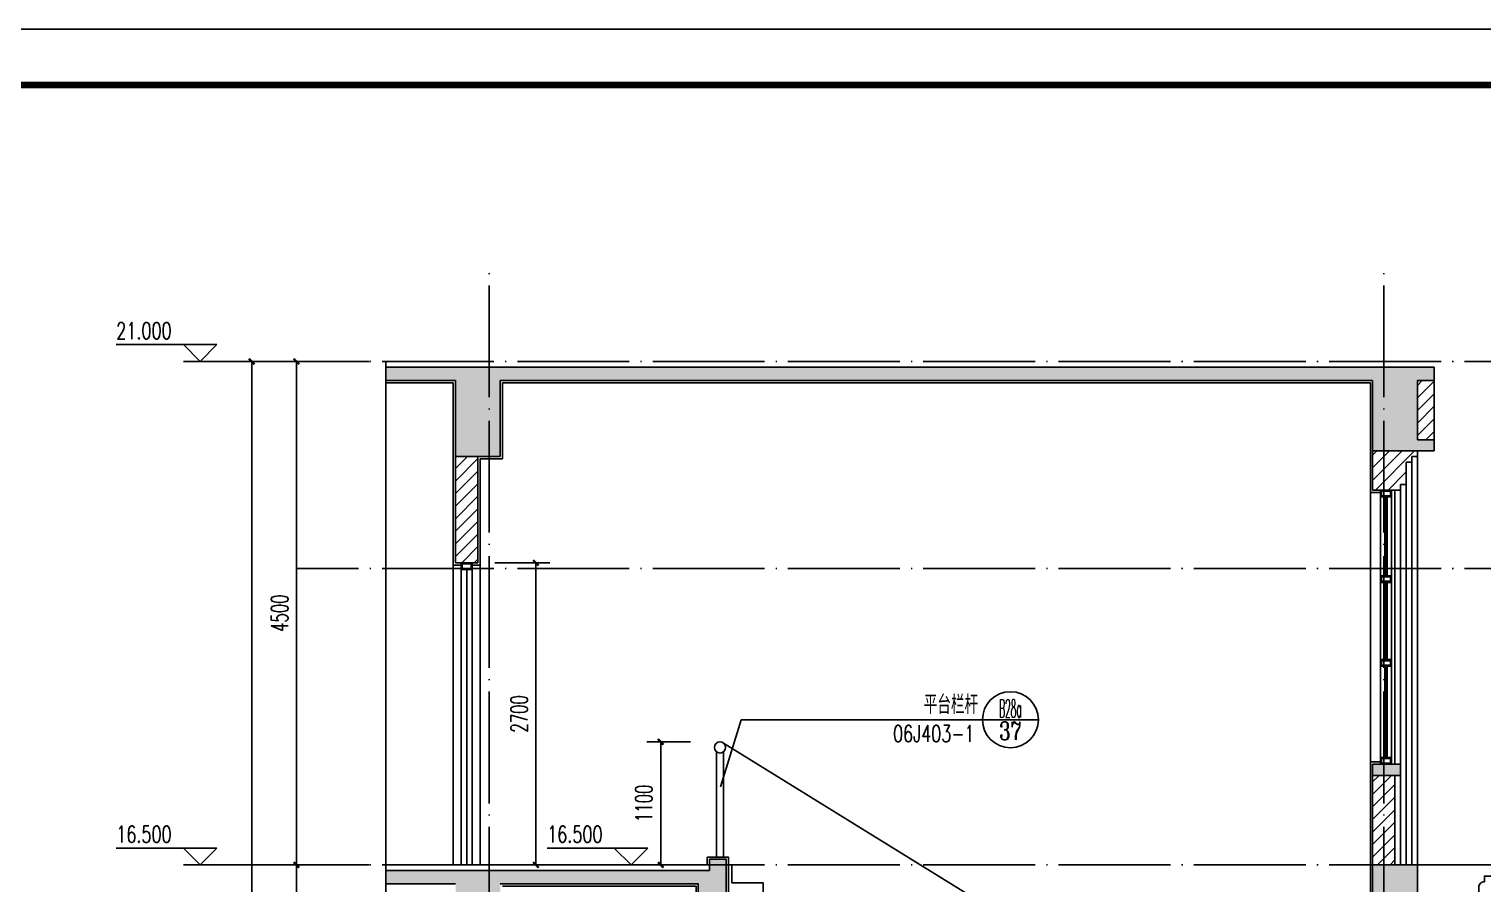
# Model space of a CAD drawing. Extents: x 307762 to 522490, y -326758 to -245675.
# Drawn here: x 390737 to 403737, y -253316 to -245675 of the extents above; entities that cross this region are included whole.
import ezdxf
from ezdxf.enums import TextEntityAlignment as Align

# ---------------------------------------------------------------- set-up
doc = ezdxf.new("R2010")
doc.units = 0
doc.header["$LTSCALE"] = 1000
doc.header["$MEASUREMENT"] = 0
doc.linetypes.add('DOTE', pattern=[2.42, 2, -0.2, 0.02, -0.2])
doc.layers.get('0').update_dxf_attribs({"linetype": 'CONTINUOUS'})
doc.layers.get('Defpoints').update_dxf_attribs({"color": 6, "linetype": 'CONTINUOUS'})
for name, color, linetype in [('A-墙线', 2, 'CONTINUOUS'), ('A-立面看线', 117, 'CONTINUOUS'), ('A-装饰构件', 197, 'CONTINUOUS'), ('DIM_ELEV', 3, 'CONTINUOUS'), ('DIM_IDEN', 3, 'CONTINUOUS'), ('DIM_SYMB', 3, 'CONTINUOUS'), ('DOTE', 1, 'DOTE'), ('PUB_DIM', 3, 'CONTINUOUS'), ('PUB_HATCH', 250, 'CONTINUOUS'), ('PUB_TEXT', 7, 'CONTINUOUS'), ('STAIR', 4, 'CONTINUOUS'), ('WALL', 2, 'CONTINUOUS'), ('WINDOW', 4, 'CONTINUOUS'), ('图框', 85, 'CONTINUOUS'), ('看线', 87, 'CONTINUOUS'), ('看线1', 7, 'CONTINUOUS'), ('面层', 185, 'CONTINUOUS')]:
    doc.layers.add(name, color=color, linetype=linetype)
doc.styles.add('_TCH_DIM', font='SIMPLEX', dxfattribs={"bigfont": 'GBCBIG'})
doc.styles.add('_TCH_LABEL', font='COMPLEX', dxfattribs={"bigfont": 'GBCBIG'})
doc.styles.add('DIM_FONT', font='SIMPLEX.shx', dxfattribs={"width": 0.65})
doc.dimstyles.new('DIMN50', dxfattribs={"dimscale": 0.5, "dimtxt": 300, "dimasz": 100, "dimexe": 250, "dimexo": 300, "dimgap": 150, "dimtad": 1, "dimdec": 0, "dimzin": 0, "dimdsep": 46, "dimtxsty": 'DIM_FONT', "dimblk": 'ARCHTICK', "dimcen": 0.09, "dimclrt": 7, "dimazin": 2, "dimtfac": 1, "dimtdec": 0, "dimtix": 1, "dimtmove": 2, "dimatfit": 3, "dimfxl": 0, "dimtolj": 1, "dimtzin": 0, "dimarcsym": 0})

# ---------------------------------------------------------------- blocks, each defined once
blk = doc.blocks.new('TJAD_TK_A1')
at = {"layer": '图框'}
blk.add_line((1341.38, 950.45), (500.38, 950.45), dxfattribs=at)
at = {"layer": '图框', "const_width": 1.2}
blk.add_lwpolyline([(1331.38, 940.45), (525.38, 940.45), (525.38, 366.45), (1331.38, 366.45)], close=True, dxfattribs=at)
blk = doc.blocks.new('_ArchTick')
at = {"color": 0, "linetype": 'ByBlock', "const_width": 0.4}
blk.add_lwpolyline([(-0.5, -0.5), (0.5, 0.5)], dxfattribs=at)
blk = doc.blocks.new('*D495')
at = {"layer": 'Defpoints', "color": 0}
for p in [(396385, -252046), (396801, -252046), (396801, -253146)]:
    blk.add_point(p, dxfattribs=at)
at = {"layer": 'PUB_DIM', "color": 0, "lineweight": -2}
for p, q in [((396651, -252046), (396260, -252046)), ((396385, -253146), (396385, -252046)), ((396651, -253146), (396260, -253146))]:
    blk.add_line(p, q, dxfattribs=at)
at = {"layer": 'PUB_DIM', "color": 0, "lineweight": -2, "xscale": 50, "yscale": 50, "zscale": 50}
for p, rotation in [((396385, -252046), 90), ((396385, -253146), 270)]:
    blk.add_blockref('_ArchTick', p, dxfattribs=dict(at, rotation=rotation))
at = {"layer": 'PUB_DIM', "color": 7, "insert": (396235, -252596), "char_height": 150, "attachment_point": 5, "rotation": 90, "style": 'DIM_FONT'}
blk.add_mtext('\\A1;1100', dxfattribs=at)
blk = doc.blocks.new('*D500')
at = {"layer": 'Defpoints', "color": 0}
for p in [(394751, -250446), (395269, -250446), (394751, -253146)]:
    blk.add_point(p, dxfattribs=at)
at = {"layer": 'PUB_DIM', "color": 0, "lineweight": -2}
for p, q in [((394901, -250446), (395394, -250446)), ((395269, -253146), (395269, -250446)), ((394901, -253146), (395394, -253146))]:
    blk.add_line(p, q, dxfattribs=at)
at = {"layer": 'PUB_DIM', "color": 0, "lineweight": -2, "xscale": 50, "yscale": 50, "zscale": 50}
for p, rotation in [((395269, -250446), 90), ((395269, -253146), 270)]:
    blk.add_blockref('_ArchTick', p, dxfattribs=dict(at, rotation=rotation))
at = {"layer": 'PUB_DIM', "color": 7, "insert": (395119, -251796), "char_height": 150, "attachment_point": 5, "rotation": 90, "style": 'DIM_FONT'}
blk.add_mtext('\\A1;2700', dxfattribs=at)
blk = doc.blocks.new('*D885')
at = {"layer": 'Defpoints', "color": 0}
for p in [(392728, -248646), (393928, -248646), (393928, -269646)]:
    blk.add_point(p, dxfattribs=at)
at = {"layer": 'PUB_DIM', "color": 0, "lineweight": -2}
for p, q in [((393778, -248646), (392603, -248646)), ((392728, -269646), (392728, -248646)), ((393778, -269646), (392603, -269646))]:
    blk.add_line(p, q, dxfattribs=at)
at = {"layer": 'PUB_DIM', "color": 0, "lineweight": -2, "xscale": 50, "yscale": 50, "zscale": 50}
for p, rotation in [((392728, -248646), 90), ((392728, -269646), 270)]:
    blk.add_blockref('_ArchTick', p, dxfattribs=dict(at, rotation=rotation))
at = {"layer": 'PUB_DIM', "color": 7, "insert": (392578, -259146), "char_height": 150, "attachment_point": 5, "rotation": 90, "style": 'DIM_FONT'}
blk.add_mtext('\\A1;21000', dxfattribs=at)
blk = doc.blocks.new('*D889')
at = {"layer": 'Defpoints', "color": 0}
for p in [(393128, -253146), (393928, -253146), (393928, -257146)]:
    blk.add_point(p, dxfattribs=at)
at = {"layer": 'PUB_DIM', "color": 0, "lineweight": -2}
for p, q in [((393778, -253146), (393003, -253146)), ((393128, -257146), (393128, -253146)), ((393778, -257146), (393003, -257146))]:
    blk.add_line(p, q, dxfattribs=at)
at = {"layer": 'PUB_DIM', "color": 0, "lineweight": -2, "xscale": 50, "yscale": 50, "zscale": 50}
for p, rotation in [((393128, -253146), 90), ((393128, -257146), 270)]:
    blk.add_blockref('_ArchTick', p, dxfattribs=dict(at, rotation=rotation))
at = {"layer": 'PUB_DIM', "color": 7, "insert": (392978, -255146), "char_height": 150, "attachment_point": 5, "rotation": 90, "style": 'DIM_FONT'}
blk.add_mtext('\\A1;4000', dxfattribs=at)
blk = doc.blocks.new('*D890')
at = {"layer": 'Defpoints', "color": 0}
for p in [(393128, -248646), (393928, -248646), (393928, -253146)]:
    blk.add_point(p, dxfattribs=at)
at = {"layer": 'PUB_DIM', "color": 0, "lineweight": -2}
for p, q in [((393778, -248646), (393003, -248646)), ((393128, -253146), (393128, -248646)), ((393778, -253146), (393003, -253146))]:
    blk.add_line(p, q, dxfattribs=at)
at = {"layer": 'PUB_DIM', "color": 0, "lineweight": -2, "xscale": 50, "yscale": 50, "zscale": 50}
for p, rotation in [((393128, -248646), 90), ((393128, -253146), 270)]:
    blk.add_blockref('_ArchTick', p, dxfattribs=dict(at, rotation=rotation))
at = {"layer": 'PUB_DIM', "color": 7, "insert": (392978, -250896), "char_height": 150, "attachment_point": 5, "rotation": 90, "style": 'DIM_FONT'}
blk.add_mtext('\\A1;4500', dxfattribs=at)

msp = doc.modelspace()

# ---------------------------------------------------------------- hatches: boundary and pattern name
at = {"layer": 'PUB_HATCH'}
h = msp.add_hatch(dxfattribs=at)
h.set_pattern_fill('钢筋混凝土', color=256, scale=50, style=0)
h.set_pattern_definition([(45, (393928.09, -270304.25), (-88.38835, 88.38835), []), (50, (393928.1, -270304.25), (358.63, -31.376), [37.5, -412.5]), (355, (393928.1, -270304.25), (-69.3757, 376.096), [30, -330]), (100.4514, (393957.97, -270306.86), (289.2547, 344.72), [31.87, -350.571]), (46.1842, (393928.1, -270204.25), (533.6205, -82.7595), [56.25, -618.75]), (96.6356, (393972.55, -270211.14), (467.331, 487.059), [47.805, -525.856]), (351.1842, (393928.1, -270204.25), (467.331, 487.059), [45, -495]), (21, (393978.1, -270229.25), (298.4535, -201.3094), [37.5, -412.5]), (326, (393978.1, -270229.25), (121.6577, 362.575), [30, -330]), (71.4514, (394002.96, -270246.02), (420.1113, 161.265), [31.87, -350.571]), (37.5, (393928.09, -270304.25), (6.0799, 166.4469), [0, -326, 0, -335, 0, -331.25]), (7.5, (393928.09, -270304.25), (131.5348, 197.2059), [0, -191, 0, -318.5, 0, -126.25]), (327.5, (393816.59, -270304.25), (266.9112, -11.2774), [0, -125, 0, -390, 0, -517.5]), (317.5, (393766.59, -270304.25), (291.593, 50.0525), [0, -162.5, 0, -259, 0, -367.5])])
h.paths.add_polyline_path([(403550.7, -264245.7), (402750.7, -264245.7), (402750.7, -264345.7), (403550.7, -264345.7)])
h.paths.add_polyline_path([(394950.7, -248815.7), (402750.7, -248815.7), (402750.7, -249445.7), (403300.7, -249445.7), (403300.7, -249345.7), (403150.7, -249345.7), (403150.7, -248815.7), (403300.7, -248815.7), (403300.7, -248695.7), (393928.1, -248695.7), (393928.1, -248815.7), (394550.7, -248815.7), (394550.7, -249495.7), (394950.7, -249495.7)])
h.paths.add_polyline_path([(403150.7, -253645.7), (403700.7, -253645.7), (403700.7, -253545.7), (403150.7, -253545.7), (403150.7, -253145.7), (402750.7, -253145.7), (402750.7, -253995.7), (403250.7, -253995.7), (403250.7, -253895.7), (403150.7, -253895.7)])
h.paths.add_polyline_path([(396970.7, -253095.7), (396820.7, -253095.7), (396820.7, -253195.7), (393928.1, -253195.7), (393928.1, -253315.7), (394550.7, -253315.7), (394550.7, -253995.7), (394950.7, -253995.7), (394950.7, -253315.7), (396720.7, -253315.7), (396720.7, -253645.7), (396970.7, -253645.7)])
h.paths.add_polyline_path([(403000.7, -252245.7), (402750.7, -252245.7), (402750.7, -252345.7), (403000.7, -252345.7)])
h.paths.add_polyline_path([(402750.7, -255015.7), (402650.7, -255015.7), (402650.7, -255115.7), (400330.7, -255115.7), (400330.7, -255275.7), (400050.7, -255275.7), (400050.7, -255435.7), (399770.7, -255435.7), (399770.7, -255595.7), (399490.7, -255595.7), (399490.7, -255755.7), (399210.7, -255755.7), (399210.7, -255915.7), (398930.7, -255915.7), (398930.7, -256075.7), (398650.7, -256075.7), (398650.7, -256235.7), (398370.7, -256235.7), (398370.7, -256395.7), (398090.7, -256395.7), (398090.7, -256555.7), (397810.7, -256555.7), (397810.7, -256715.7), (397530.7, -256715.7), (397530.7, -256875.7), (397250.7, -256875.7), (397250.7, -257035.7), (396970.7, -257035.7), (396970.7, -257195.7), (393928.1, -257195.7), (393928.1, -257315.7), (394550.7, -257315.7), (394550.7, -257995.7), (394950.7, -257995.7), (394950.7, -257315.7), (396720.7, -257315.7), (396720.7, -257645.7), (396970.7, -257645.7), (396970.7, -257333.9), (400330.7, -255413.9), (400330.7, -255565.7), (400580.7, -255565.7), (400580.7, -255235.7), (402500.7, -255235.7), (402500.7, -255565.7), (402750.7, -255565.7)])
h.paths.add_polyline_path([(402750.7, -259015.7), (402650.7, -259015.7), (402650.7, -259115.7), (400330.7, -259115.7), (400330.7, -259275.7), (400050.7, -259275.7), (400050.7, -259435.7), (399770.7, -259435.7), (399770.7, -259595.7), (399490.7, -259595.7), (399490.7, -259755.7), (399210.7, -259755.7), (399210.7, -259915.7), (398930.7, -259915.7), (398930.7, -260075.7), (398650.7, -260075.7), (398650.7, -260235.7), (398370.7, -260235.7), (398370.7, -260395.7), (398090.7, -260395.7), (398090.7, -260555.7), (397810.7, -260555.7), (397810.7, -260715.7), (397530.7, -260715.7), (397530.7, -260875.7), (397250.7, -260875.7), (397250.7, -261035.7), (396970.7, -261035.7), (396970.7, -261195.7), (393928.1, -261195.7), (393928.1, -261315.7), (394550.7, -261315.7), (394550.7, -261995.7), (394950.7, -261995.7), (394950.7, -261315.7), (396720.7, -261315.7), (396720.7, -261645.7), (396970.7, -261645.7), (396970.7, -261333.9), (400330.7, -259413.9), (400330.7, -259565.7), (400580.7, -259565.7), (400580.7, -259235.7), (402350.7, -259235.7), (402350.7, -259915.7), (402750.7, -259915.7)])
h.paths.add_polyline_path([(402750.7, -263015.7), (402650.7, -263015.7), (402650.7, -263115.7), (400330.7, -263115.7), (400330.7, -263275.7), (400050.7, -263275.7), (400050.7, -263435.7), (399770.7, -263435.7), (399770.7, -263595.7), (399490.7, -263595.7), (399490.7, -263755.7), (399210.7, -263755.7), (399210.7, -263915.7), (398930.7, -263915.7), (398930.7, -264075.7), (398650.7, -264075.7), (398650.7, -264235.7), (398370.7, -264235.7), (398370.7, -264395.7), (398090.7, -264395.7), (398090.7, -264555.7), (397810.7, -264555.7), (397810.7, -264715.7), (397530.7, -264715.7), (397530.7, -264875.7), (397250.7, -264875.7), (397250.7, -265035.7), (396970.7, -265035.7), (396970.7, -265195.7), (393928.1, -265195.7), (393928.1, -265315.7), (394550.7, -265315.7), (394550.7, -265995.7), (394950.7, -265995.7), (394950.7, -265315.7), (396720.7, -265315.7), (396720.7, -265645.7), (396970.7, -265645.7), (396970.7, -265333.9), (400330.7, -263413.9), (400330.7, -263565.7), (400580.7, -263565.7), (400580.7, -263235.7), (402350.7, -263235.7), (402350.7, -263915.7), (402750.7, -263915.7)])
h.paths.add_polyline_path([(402750.7, -267110.7), (402650.7, -267110.7), (402650.7, -267210.7), (400880.7, -267210.7), (400880.7, -267365.7), (400590.7, -267365.7), (400590.7, -267520.7), (400300.7, -267520.7), (400300.7, -267675.7), (400010.7, -267675.7), (400010.7, -267830.7), (399720.7, -267830.7), (399720.7, -267985.7), (399430.7, -267985.7), (399430.7, -268140.7), (399140.7, -268140.7), (399140.7, -268295.7), (398850.7, -268295.7), (398850.7, -268450.7), (398560.7, -268450.7), (398560.7, -268605.7), (398270.7, -268605.7), (398270.7, -268760.7), (397980.7, -268760.7), (397980.7, -268915.7), (397690.7, -268915.7), (397690.7, -269070.7), (397400.7, -269070.7), (397400.7, -269225.7), (397110.7, -269225.7), (397110.7, -269380.7), (396820.7, -269380.7), (396820.7, -269535.7), (396530.7, -269535.7), (396530.7, -269695.7), (393928.1, -269695.7), (393928.1, -269815.7), (394550.7, -269815.7), (394550.7, -270304.2), (394950.7, -270304.2), (394950.7, -269815.7), (396530.7, -269815.7), (396530.7, -270145.7), (396780.7, -270145.7), (396780.7, -269815.7), (402750.7, -269815.7), (402750.7, -270304.2), (403150.7, -270304.2), (403150.7, -269695.7), (396775.9, -269695.7), (400864, -267510.7), (401130.7, -267510.7), (401130.7, -267330.7), (402500.7, -267330.7), (402500.7, -267660.7), (402750.7, -267660.7)])
h.paths.add_polyline_path([(403150.7, -265195.7), (402750.7, -265195.7), (402750.7, -265995.7), (403150.7, -265995.7)])
h = msp.add_hatch(dxfattribs=at)
h.set_pattern_fill('ANSI31', color=256, scale=50, style=0)
h.set_pattern_definition([(45, (394550.7, -269695.7), (-56.1266, 56.1266), [])])
h.paths.add_polyline_path([(403300.7, -248815.7), (403150.7, -248815.7), (403150.7, -249345.7), (403300.7, -249345.7)])
h.paths.add_polyline_path([(403100.7, -249495.7), (403150.7, -249495.7), (403150.7, -249445.7), (402750.7, -249445.7), (402750.7, -249795.7), (403000.7, -249795.7), (403000.7, -249745.7), (403050.7, -249745.7), (403050.7, -249545.7), (403100.7, -249545.7)])
h.paths.add_polyline_path([(394750.7, -249495.7), (394550.7, -249495.7), (394550.7, -250445.7), (394750.7, -250445.7)])
h.paths.add_polyline_path([(403150.7, -264345.7), (402750.7, -264345.7), (402750.7, -265195.7), (403150.7, -265195.7)])
h.paths.add_polyline_path([(394750.7, -265995.7), (394550.7, -265995.7), (394550.7, -266945.7), (394750.7, -266945.7)])
h.paths.add_polyline_path([(402950.7, -268845.7), (403000.7, -268845.7), (403000.7, -268745.7), (402750.7, -268745.7), (402750.7, -269695.7), (402950.7, -269695.7)])
h.paths.add_polyline_path([(402950.7, -252345.7), (402750.7, -252345.7), (402750.7, -253145.7), (402950.7, -253145.7)])
h.paths.add_polyline_path([(394750.7, -253995.7), (394550.7, -253995.7), (394550.7, -254445.7), (394750.7, -254445.7)])
h.paths.add_polyline_path([(394750.7, -257995.7), (394550.7, -257995.7), (394550.7, -258445.7), (394750.7, -258445.7)])
h.paths.add_polyline_path([(394750.7, -261995.7), (394550.7, -261995.7), (394550.7, -262445.7), (394750.7, -262445.7)])

# ---------------------------------------------------------------- linework, layer by layer
at = {"layer": 'A-墙线'}
for p, q in [((394550.7, -248815.7), (394550.7, -249495.7)), ((394950.7, -248815.7), (394950.7, -249495.7)), ((394750.7, -249495.7), (394750.7, -250445.7))]:
    msp.add_line(p, q, dxfattribs=at)
at = {"layer": 'A-立面看线'}
for p, q in [((402730.7, -252225.7), (402730.7, -249815.7)), ((402950.7, -252245.7), (402950.7, -249795.7)), ((394530.7, -250465.7), (394530.7, -253145.7)), ((394770.7, -250465.7), (394770.7, -253145.7))]:
    msp.add_line(p, q, dxfattribs=at)
at = {"layer": 'A-装饰构件'}
for p, q in [((403100.7, -249545.7), (403100.7, -253145.7)), ((403150.7, -249495.7), (403150.7, -253145.7)), ((403000.7, -249795.7), (403000.7, -252245.7)), ((403050.7, -249745.7), (403050.7, -253145.7)), ((403000.7, -252345.7), (403000.7, -253145.7))]:
    msp.add_line(p, q, dxfattribs=at)
at = {"layer": 'DIM_ELEV'}
for p, q in [((392417, -248495.7), (391517, -248495.7)), ((392267, -248645.7), (392117, -248495.7)), ((392267, -248645.7), (392417, -248495.7)), ((393128.1, -248645.7), (392117, -248645.7)), ((392417, -252995.7), (391517, -252995.7)), ((392267, -253145.7), (392117, -252995.7)), ((392267, -253145.7), (392417, -252995.7)), ((396269.9, -252995.7), (395369.9, -252995.7)), ((396119.9, -253145.7), (395969.9, -252995.7)), ((396119.9, -253145.7), (396269.9, -252995.7)), ((393128.1, -253145.7), (392117, -253145.7))]:
    msp.add_line(p, q, dxfattribs=at)
at = {"layer": 'DIM_IDEN'}
for p, q in [((396921, -252448.7), (397104.1, -251848)), ((397104.1, -251848), (399262.1, -251848)), ((399762.1, -251848), (399262.1, -251848))]:
    msp.add_line(p, q, dxfattribs=at)
for centre, radius in [((399512.1, -251848), 250), ((396921, -252448.7), 0)]:
    msp.add_circle(centre, radius, dxfattribs=at)
at = {"layer": 'DIM_SYMB'}
msp.add_lwpolyline([(393928.1, -248645.7), (393928.1, -259174.4), (394033.1, -259212.7), (393823.1, -259249.7), (393928.1, -259286.9), (393928.1, -269815.7)], dxfattribs=at)
at = {"layer": 'DOTE', "ltscale": 0.5}
for p, q in [((394850.7, -270745.7), (394850.7, -247845)), ((402850.7, -270745.7), (402850.7, -247845)), ((404573.3, -248645.7), (393128.1, -248645.7)), ((404573.3, -250495.7), (393128.1, -250495.7)), ((404573.3, -253145.7), (393128.1, -253145.7))]:
    msp.add_line(p, q, dxfattribs=at)
at = {"layer": 'PUB_HATCH', "color": 1}
msp.add_lwpolyline([(406949.9, -246175.1), (370649.9, -246175.1), (370649.9, -274875.1), (406949.9, -274875.1)], close=True, dxfattribs=at)
at = {"layer": 'STAIR'}
for p, q in [((396885.3, -253075.7), (396885.3, -252135.7)), ((396945.3, -253075.7), (396945.3, -252135.7))]:
    msp.add_line(p, q, dxfattribs=at)
at = {"layer": 'WALL'}
for p, q in [((393928.1, -248695.7), (403300.7, -248695.7)), ((403300.7, -249445.7), (403300.7, -248695.7)), ((393928.1, -248815.7), (394550.7, -248815.7)), ((394950.7, -248815.7), (402750.7, -248815.7)), ((402750.7, -248815.7), (402750.7, -249795.7)), ((403150.7, -249345.7), (403150.7, -248815.7)), ((403150.7, -248815.7), (403300.7, -248815.7)), ((403300.7, -249445.7), (402750.7, -249445.7)), ((403300.7, -249345.7), (403150.7, -249345.7)), ((403150.7, -249445.7), (403150.7, -249495.7)), ((394550.7, -249495.7), (394950.7, -249495.7)), ((394550.7, -249495.7), (394550.7, -250445.7)), ((403050.7, -249545.7), (403100.7, -249545.7)), ((403050.7, -249545.7), (403050.7, -249745.7)), ((403100.7, -249495.7), (403100.7, -249545.7)), ((403150.7, -249495.7), (403100.7, -249495.7)), ((402750.7, -249795.7), (403000.7, -249795.7)), ((403000.7, -249745.7), (403050.7, -249745.7)), ((403000.7, -249745.7), (403000.7, -249795.7)), ((394550.7, -250445.7), (394750.7, -250445.7)), ((402750.7, -253995.7), (402750.7, -252245.7)), ((403000.7, -252245.7), (402750.7, -252245.7)), ((403000.7, -252245.7), (403000.7, -252345.7)), ((403000.7, -252345.7), (402750.7, -252345.7)), ((402950.7, -252345.7), (402950.7, -253145.7)), ((396820.7, -253095.7), (396820.7, -253195.7)), ((393928.1, -253195.7), (396820.7, -253195.7)), ((403150.7, -253145.7), (402750.7, -253145.7)), ((403150.7, -253545.7), (403150.7, -253145.7))]:
    msp.add_line(p, q, dxfattribs=at)
for points in [[(394950.7, -253315.7), (396720.7, -253315.7), (396720.7, -253645.7), (396970.7, -253645.7), (396970.7, -253095.7), (396820.7, -253095.7)], [(393928.1, -253315.7), (394550.7, -253315.7)]]:
    msp.add_lwpolyline(points, dxfattribs=at)
msp.add_circle((396915.3, -252095.7), 50, dxfattribs=at)
at = {"layer": 'WINDOW', "linetype": 'Continuous'}
for p, q in [((402820.7, -249855.7), (402820.7, -250560.7)), ((402860.7, -249855.7), (402860.7, -250560.7)), ((402870.7, -249855.7), (402870.7, -250560.7)), ((402880.7, -249855.7), (402880.7, -250560.7)), ((402920.7, -249855.7), (402920.7, -250560.7)), ((394600.7, -250505.7), (394600.7, -253145.7)), ((394650.7, -250505.7), (394650.7, -253145.7)), ((394700.7, -250505.7), (394700.7, -253145.7)), ((402820.7, -250620.7), (402820.7, -251310.7)), ((402860.7, -250620.7), (402860.7, -251310.7)), ((402870.7, -250620.7), (402870.7, -251310.7)), ((402880.7, -250620.7), (402880.7, -251310.7)), ((402920.7, -250620.7), (402920.7, -251310.7)), ((402820.7, -251370.7), (402820.7, -252185.7)), ((402860.7, -251370.7), (402860.7, -252185.7)), ((402870.7, -251370.7), (402870.7, -252185.7)), ((402880.7, -251370.7), (402880.7, -252185.7)), ((402920.7, -251370.7), (402920.7, -252185.7))]:
    msp.add_line(p, q, dxfattribs=at)
at = {"layer": '看线', "color": 251}
msp.add_line((400321.7, -254142.3), (396946.5, -252056.3), dxfattribs=at)
msp.add_lwpolyline([(397300.7, -253465.7), (397300.7, -253305.7), (397020.7, -253305.7), (397020.7, -253145.7), (396990.7, -253145.7)], dxfattribs=at)
at = {"layer": '看线1'}
for points in [[(402920.7, -249795.7), (402820.7, -249795.7), (402820.7, -249855.7), (402920.7, -249855.7)], [(402910.7, -249805.7), (402830.7, -249805.7), (402830.7, -249845.7), (402910.7, -249845.7)], [(394700.7, -250445.7), (394600.7, -250445.7), (394600.7, -250505.7), (394700.7, -250505.7)], [(394690.7, -250455.7), (394610.7, -250455.7), (394610.7, -250495.7), (394690.7, -250495.7)], [(402920.7, -250560.7), (402820.7, -250560.7), (402820.7, -250620.7), (402920.7, -250620.7)], [(402910.7, -250570.7), (402830.7, -250570.7), (402830.7, -250610.7), (402910.7, -250610.7)], [(402920.7, -251310.7), (402820.7, -251310.7), (402820.7, -251370.7), (402920.7, -251370.7)], [(402910.7, -251320.7), (402830.7, -251320.7), (402830.7, -251360.7), (402910.7, -251360.7)], [(402920.7, -252185.7), (402820.7, -252185.7), (402820.7, -252245.7), (402920.7, -252245.7)], [(402910.7, -252195.7), (402830.7, -252195.7), (402830.7, -252235.7), (402910.7, -252235.7)]]:
    msp.add_lwpolyline(points, close=True, dxfattribs=at)
msp.add_lwpolyline([(403150.7, -253145.7), (403800.7, -253145.7, -0.9999652), (403800.7, -253245.7), (403750.7, -253245.7), (403750.7, -253295.7, 0.4142136), (403700.7, -253345.7), (403700.7, -253645.7), (403350.7, -253645.7), (403350.7, -253745.7), (403250.7, -253745.7), (403250.7, -253895.7)], format="xyb", dxfattribs=at)
at = {"layer": '面层'}
for p, q in [((393928.1, -248835.7), (394530.7, -248835.7)), ((394530.7, -248835.7), (394530.7, -250465.7)), ((394970.7, -248835.7), (402730.7, -248835.7)), ((394970.7, -248835.7), (394970.7, -249515.7)), ((402730.7, -248835.7), (402730.7, -249815.7)), ((394770.7, -249515.7), (394970.7, -249515.7)), ((394770.7, -249515.7), (394770.7, -250465.7)), ((402730.7, -249815.7), (402820.7, -249815.7)), ((394600.7, -250465.7), (394530.7, -250465.7)), ((394700.7, -250465.7), (394770.7, -250465.7)), ((402730.7, -254015.7), (402730.7, -252225.7)), ((402820.7, -252225.7), (402730.7, -252225.7)), ((396800.7, -253075.7), (396800.7, -253145.7))]:
    msp.add_line(p, q, dxfattribs=at)
for points in [[(394970.7, -253335.7), (396700.7, -253335.7), (396700.7, -253665.7), (396990.7, -253665.7), (396990.7, -253075.7), (396800.7, -253075.7)], [(393928.1, -253145.7), (396820.7, -253145.7)]]:
    msp.add_lwpolyline(points, dxfattribs=at)

# ---------------------------------------------------------------- block references
at = {"layer": '图框', "xscale": 50, "yscale": 50, "zscale": 50}
msp.add_blockref('TJAD_TK_A1', (344380.9, -293197.5), dxfattribs=at)

# ---------------------------------------------------------------- texts
at = {"layer": 'PUB_TEXT', "width": 0.705882}
for s, style, p in [('21.000', '_TCH_DIM', (391517, -248445.7)), ('06J403-1', '_TCH_LABEL', (398462.1, -252046.8)), ('16.500', '_TCH_DIM', (391517, -252945.7)), ('16.500', '_TCH_DIM', (395369.9, -252945.7))]:
    msp.add_text(s, height=148.75, dxfattribs=dict(at, style=style)).set_placement(p)
at = {"layer": 'PUB_TEXT', "style": '_TCH_LABEL'}
msp.add_text('平台栏杆', height=168.79, dxfattribs=at).set_placement((398737.3, -251798))
for s, width, p, p2 in [('B28a', 0.340909, (399411.5, -251827.9), (399612.7, -251827.9)), ('37', 0.795455, (399411.5, -252029.1), (399612.7, -252029.1))]:
    msp.add_text(s, height=161, dxfattribs=dict(at, width=width)).set_placement(p, p2, align=Align.FIT)

# ---------------------------------------------------------------- dimensions: what is measured, and where the dimension line sits
at = {"layer": 'PUB_DIM'}
for p1, p2, distance, picture, middle in [((393928.1, -269645.7), (393928.1, -248645.7), 1200, '*D885', (392578.1, -259145.7)), ((393928.1, -253145.7), (393928.1, -248645.7), 800, '*D890', (392978.1, -250895.7)), ((394750.7, -253145.7), (394750.7, -250445.7), -518.8, '*D500', (395119.5, -251795.7)), ((396800.7, -253145.7), (396800.7, -252045.7), 416.1, '*D495', (396234.6, -252595.7)), ((393928.1, -257145.7), (393928.1, -253145.7), 800, '*D889', (392978.1, -255145.7))]:
    dim = msp.add_aligned_dim(p1=p1, p2=p2, distance=distance, dimstyle='DIMN50', dxfattribs=at)
    dim.commit()
    dim.dimension.update_dxf_attribs({"geometry": picture, "text_midpoint": middle})

doc.saveas('drawing.dxf')
